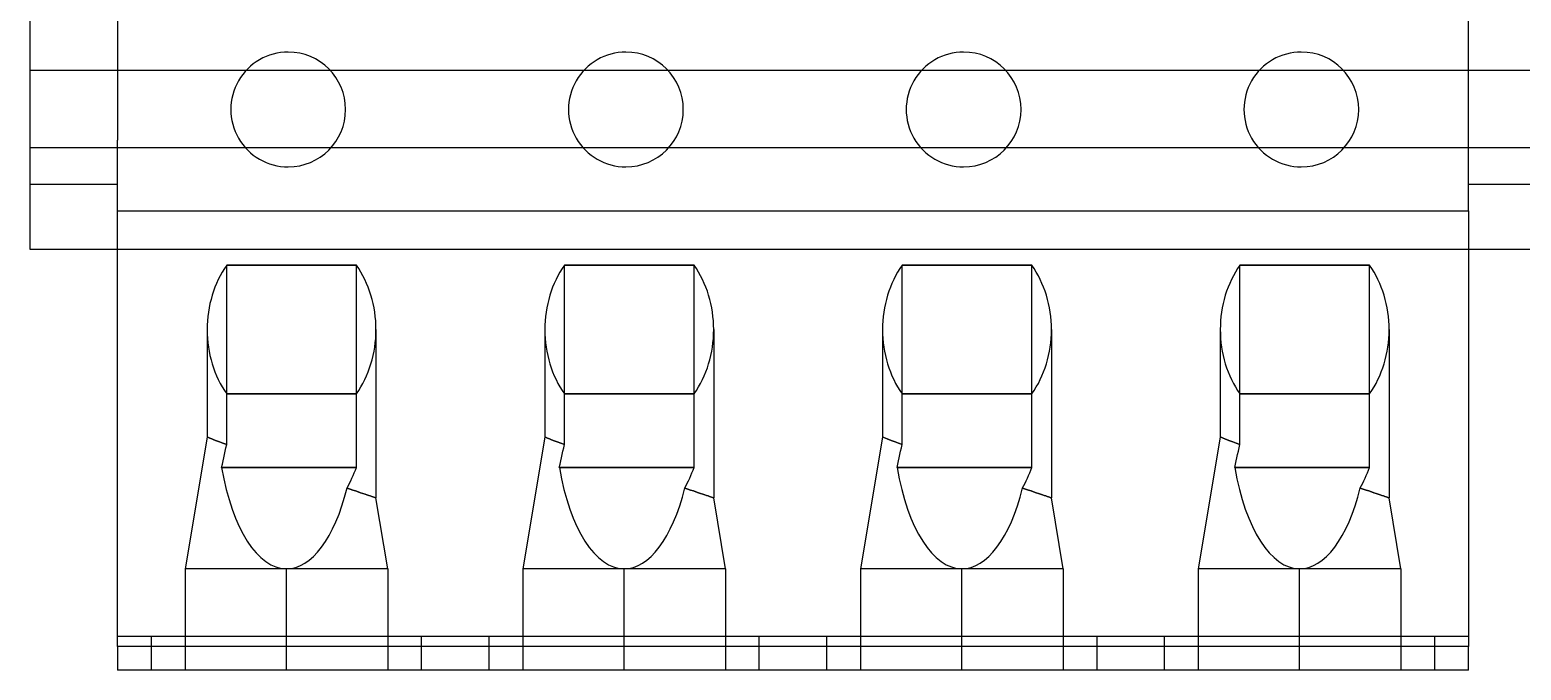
# Model space of a CAD drawing. Header units: inches. Extents: x -13.2 to 36, y -6.6 to 12.8.
# Drawn here: x 28.719 to 29.588, y 0.669 to 1.043 of the extents above; entities that cross this region are included whole.
import ezdxf

# ---------------------------------------------------------------- set-up
doc = ezdxf.new("R2010")
doc.units = ezdxf.units.IN
doc.header["$MEASUREMENT"] = 0
for name, color, linetype in [('MAIN-1', 7, 'Continuous'), ('MAIN-2', 7, 'Continuous'), ('PSYMS', 7, 'Continuous')]:
    doc.layers.add(name, color=color, linetype=linetype)

# ---------------------------------------------------------------- blocks, each defined once
blk = doc.blocks.new('2963938')
at = {"layer": 'MAIN-1'}
for p, q in [((0, -1.52756), (0, -1.91089)), ((0.05118, -1.73346), (0.05118, -1.88512)), ((0.83858, -1.88512), (0.83858, -1.73346)), ((0.05118, -1.92638), (0.05118, -1.88512)), ((0.83858, -1.92638), (0.83858, -1.88512)), ((0, -1.91089), (0.05118, -1.91089)), ((0, -1.91089), (0, -1.94882)), ((0.83858, -1.91089), (0.88976, -1.91089)), ((0.05118, -2.18032), (0.05118, -1.92638)), ((0.05118, -1.92638), (0.83858, -1.92638)), ((0.83858, -1.92638), (0.83858, -2.18032)), ((0, -1.94882), (0.05118, -1.94882)), ((0.83858, -1.94882), (0.88976, -1.94882)), ((0.83858, -2.18032), (0.05118, -2.18032)), ((0.05118, -2.18032), (0.05118, -2.19409)), ((0.83858, -2.19409), (0.83858, -2.18032)), ((0.83858, -2.19409), (0.05118, -2.19409))]:
    blk.add_line(p, q, dxfattribs=at)
for centre, start, end in [((0.15059, -1.86732), 89.99998, 270.00002), ((0.15059, -1.86732), 270.00002, 89.99998), ((0.34744, -1.86732), 89.99998, 270.00002), ((0.34744, -1.86732), 270.00002, 89.99998), ((0.54429, -1.86732), 89.99998, 270.00002), ((0.54429, -1.86732), 270.00002, 89.99998), ((0.74114, -1.86732), 89.99998, 270.00002), ((0.74114, -1.86732), 270.00002, 89.99998)]:
    blk.add_arc(centre, 0.03346, start, end, dxfattribs=at)
at = {"layer": 'MAIN-2'}
for p, q in [((0.15059, -1.83386), (0.15059, -1.83386)), ((0.34744, -1.83386), (0.34744, -1.83386)), ((0.54429, -1.83386), (0.54429, -1.83386)), ((0.74114, -1.83386), (0.74114, -1.83386)), ((0, -1.84449), (0.88976, -1.84449)), ((0.88976, -1.88976), (0, -1.88976)), ((0.15059, -1.90079), (0.15059, -1.90079)), ((0.34744, -1.90079), (0.34744, -1.90079)), ((0.54429, -1.90079), (0.54429, -1.90079)), ((0.74114, -1.90079), (0.74114, -1.90079)), ((0.05118, -1.92638), (0.05118, -1.92638)), ((0.83858, -1.92638), (0.83858, -1.92638)), ((0, -1.94882), (0, -1.94882)), ((0.05118, -1.94882), (0.83858, -1.94882)), ((0.05118, -1.94882), (0.05118, -1.94882)), ((0.83858, -1.94882), (0.83858, -1.94882)), ((0.11475, -1.95806), (0.19037, -1.95806)), ((0.11475, -2.0626), (0.11475, -1.95806)), ((0.11475, -2.0626), (0.11475, -1.95806)), ((0.19037, -1.95806), (0.11475, -1.95806)), ((0.19037, -2.07598), (0.19037, -1.95806)), ((0.19037, -2.07598), (0.19037, -1.95806)), ((0.3116, -1.95806), (0.38722, -1.95806)), ((0.3116, -2.0626), (0.3116, -1.95806)), ((0.3116, -2.0626), (0.3116, -1.95806)), ((0.38722, -1.95806), (0.3116, -1.95806)), ((0.38722, -2.07598), (0.38722, -1.95806)), ((0.38722, -2.07598), (0.38722, -1.95806)), ((0.50845, -1.95806), (0.58407, -1.95806)), ((0.50845, -2.0626), (0.50845, -1.95806)), ((0.50845, -2.0626), (0.50845, -1.95806)), ((0.58407, -1.95806), (0.50845, -1.95806)), ((0.58407, -2.07598), (0.58407, -1.95806)), ((0.58407, -2.07598), (0.58407, -1.95806)), ((0.7053, -1.95806), (0.78092, -1.95806)), ((0.7053, -2.0626), (0.7053, -1.95806)), ((0.7053, -2.0626), (0.7053, -1.95806)), ((0.78092, -1.95806), (0.7053, -1.95806)), ((0.78092, -2.07598), (0.78092, -1.95806)), ((0.78092, -2.07598), (0.78092, -1.95806)), ((0.10335, -1.9956), (0.10335, -2.05827)), ((0.10335, -1.9956), (0.10335, -2.05827)), ((0.20177, -1.9956), (0.20177, -2.0937)), ((0.20177, -1.9956), (0.20177, -2.0937)), ((0.3002, -1.9956), (0.3002, -2.05827)), ((0.3002, -1.9956), (0.3002, -2.05827)), ((0.39862, -1.9956), (0.39862, -2.0937)), ((0.39862, -1.9956), (0.39862, -2.0937)), ((0.49705, -1.9956), (0.49705, -2.05827)), ((0.49705, -1.9956), (0.49705, -2.05827)), ((0.59547, -1.9956), (0.59547, -2.0937)), ((0.59547, -1.9956), (0.59547, -2.0937)), ((0.6939, -1.9956), (0.6939, -2.05827)), ((0.6939, -1.9956), (0.6939, -2.05827)), ((0.79232, -1.9956), (0.79232, -2.0937)), ((0.79232, -1.9956), (0.79232, -2.0937)), ((0.11475, -2.0626), (0.11475, -2.03313)), ((0.19037, -2.03313), (0.11475, -2.03313)), ((0.11475, -2.0626), (0.11475, -2.03313)), ((0.11475, -2.03313), (0.19037, -2.03313)), ((0.19037, -2.07598), (0.19037, -2.03313)), ((0.19037, -2.07598), (0.19037, -2.03313)), ((0.3116, -2.0626), (0.3116, -2.03313)), ((0.38722, -2.03313), (0.3116, -2.03313)), ((0.3116, -2.0626), (0.3116, -2.03313)), ((0.3116, -2.03313), (0.38722, -2.03313)), ((0.38722, -2.07598), (0.38722, -2.03313)), ((0.38722, -2.07598), (0.38722, -2.03313)), ((0.50845, -2.0626), (0.50845, -2.03313)), ((0.58407, -2.03313), (0.50845, -2.03313)), ((0.50845, -2.0626), (0.50845, -2.03313)), ((0.50845, -2.03313), (0.58407, -2.03313)), ((0.58407, -2.07598), (0.58407, -2.03313)), ((0.58407, -2.07598), (0.58407, -2.03313)), ((0.7053, -2.0626), (0.7053, -2.03313)), ((0.78092, -2.03313), (0.7053, -2.03313)), ((0.7053, -2.0626), (0.7053, -2.03313)), ((0.7053, -2.03313), (0.78092, -2.03313)), ((0.78092, -2.07598), (0.78092, -2.03313)), ((0.78092, -2.07598), (0.78092, -2.03313)), ((0.10335, -2.05827), (0.09055, -2.13504)), ((0.10335, -2.05827), (0.09055, -2.13504)), ((0.10338, -2.05828), (0.10365, -2.05838)), ((0.10338, -2.05828), (0.10338, -2.05828)), ((0.10365, -2.05838), (0.10338, -2.05828)), ((0.10338, -2.05828), (0.10365, -2.05838)), ((0.10338, -2.05828), (0.10338, -2.05828)), ((0.10365, -2.05838), (0.10338, -2.05828)), ((0.10365, -2.05838), (0.10418, -2.05859)), ((0.10418, -2.05859), (0.10365, -2.05838)), ((0.10365, -2.05838), (0.10418, -2.05859)), ((0.10418, -2.05859), (0.10365, -2.05838)), ((0.10418, -2.05859), (0.10498, -2.05889)), ((0.10498, -2.05889), (0.10418, -2.05859)), ((0.10418, -2.05859), (0.10498, -2.05889)), ((0.10498, -2.05889), (0.10418, -2.05859)), ((0.10498, -2.05889), (0.10603, -2.05929)), ((0.10603, -2.05929), (0.10498, -2.05889)), ((0.10498, -2.05889), (0.10603, -2.05929)), ((0.10603, -2.05929), (0.10498, -2.05889)), ((0.10603, -2.05929), (0.10732, -2.05979)), ((0.10732, -2.05979), (0.10603, -2.05929)), ((0.10603, -2.05929), (0.10732, -2.05979)), ((0.10732, -2.05979), (0.10603, -2.05929)), ((0.10732, -2.05979), (0.10885, -2.06037)), ((0.10885, -2.06037), (0.10732, -2.05979)), ((0.10732, -2.05979), (0.10885, -2.06037)), ((0.10885, -2.06037), (0.10732, -2.05979)), ((0.3002, -2.05827), (0.2874, -2.13504)), ((0.3002, -2.05827), (0.2874, -2.13504)), ((0.30023, -2.05828), (0.3005, -2.05838)), ((0.30023, -2.05828), (0.30023, -2.05828)), ((0.3005, -2.05838), (0.30023, -2.05828)), ((0.30023, -2.05828), (0.3005, -2.05838)), ((0.30023, -2.05828), (0.30023, -2.05828)), ((0.3005, -2.05838), (0.30023, -2.05828)), ((0.3005, -2.05838), (0.30103, -2.05859)), ((0.30103, -2.05859), (0.3005, -2.05838)), ((0.3005, -2.05838), (0.30103, -2.05859)), ((0.30103, -2.05859), (0.3005, -2.05838)), ((0.30103, -2.05859), (0.30183, -2.05889)), ((0.30183, -2.05889), (0.30103, -2.05859)), ((0.30103, -2.05859), (0.30183, -2.05889)), ((0.30183, -2.05889), (0.30103, -2.05859)), ((0.30183, -2.05889), (0.30288, -2.05929)), ((0.30288, -2.05929), (0.30183, -2.05889)), ((0.30183, -2.05889), (0.30288, -2.05929)), ((0.30288, -2.05929), (0.30183, -2.05889)), ((0.30288, -2.05929), (0.30417, -2.05979)), ((0.30417, -2.05979), (0.30288, -2.05929)), ((0.30288, -2.05929), (0.30417, -2.05979)), ((0.30417, -2.05979), (0.30288, -2.05929)), ((0.30417, -2.05979), (0.3057, -2.06037)), ((0.3057, -2.06037), (0.30417, -2.05979)), ((0.30417, -2.05979), (0.3057, -2.06037)), ((0.3057, -2.06037), (0.30417, -2.05979)), ((0.49705, -2.05827), (0.48425, -2.13504)), ((0.49705, -2.05827), (0.48425, -2.13504)), ((0.49708, -2.05828), (0.49735, -2.05838)), ((0.49708, -2.05828), (0.49708, -2.05828)), ((0.49735, -2.05838), (0.49708, -2.05828)), ((0.49708, -2.05828), (0.49735, -2.05838)), ((0.49708, -2.05828), (0.49708, -2.05828)), ((0.49735, -2.05838), (0.49708, -2.05828)), ((0.49735, -2.05838), (0.49788, -2.05859)), ((0.49788, -2.05859), (0.49735, -2.05838)), ((0.49735, -2.05838), (0.49788, -2.05859)), ((0.49788, -2.05859), (0.49735, -2.05838)), ((0.49788, -2.05859), (0.49868, -2.05889)), ((0.49868, -2.05889), (0.49788, -2.05859)), ((0.49788, -2.05859), (0.49868, -2.05889)), ((0.49868, -2.05889), (0.49788, -2.05859)), ((0.49868, -2.05889), (0.49973, -2.05929)), ((0.49973, -2.05929), (0.49868, -2.05889)), ((0.49868, -2.05889), (0.49973, -2.05929)), ((0.49973, -2.05929), (0.49868, -2.05889)), ((0.49973, -2.05929), (0.50102, -2.05979)), ((0.50102, -2.05979), (0.49973, -2.05929)), ((0.49973, -2.05929), (0.50102, -2.05979)), ((0.50102, -2.05979), (0.49973, -2.05929)), ((0.50102, -2.05979), (0.50255, -2.06037)), ((0.50255, -2.06037), (0.50102, -2.05979)), ((0.50102, -2.05979), (0.50255, -2.06037)), ((0.50255, -2.06037), (0.50102, -2.05979)), ((0.6939, -2.05827), (0.6811, -2.13504)), ((0.6939, -2.05827), (0.6811, -2.13504)), ((0.69393, -2.05828), (0.6942, -2.05838)), ((0.69393, -2.05828), (0.69393, -2.05828)), ((0.6942, -2.05838), (0.69393, -2.05828)), ((0.69393, -2.05828), (0.6942, -2.05838)), ((0.69393, -2.05828), (0.69393, -2.05828)), ((0.6942, -2.05838), (0.69393, -2.05828)), ((0.6942, -2.05838), (0.69473, -2.05859)), ((0.69473, -2.05859), (0.6942, -2.05838)), ((0.6942, -2.05838), (0.69473, -2.05859)), ((0.69473, -2.05859), (0.6942, -2.05838)), ((0.69473, -2.05859), (0.69553, -2.05889)), ((0.69553, -2.05889), (0.69473, -2.05859)), ((0.69473, -2.05859), (0.69553, -2.05889)), ((0.69553, -2.05889), (0.69473, -2.05859)), ((0.69553, -2.05889), (0.69658, -2.05929)), ((0.69658, -2.05929), (0.69553, -2.05889)), ((0.69553, -2.05889), (0.69658, -2.05929)), ((0.69658, -2.05929), (0.69553, -2.05889)), ((0.69658, -2.05929), (0.69787, -2.05979)), ((0.69787, -2.05979), (0.69658, -2.05929)), ((0.69658, -2.05929), (0.69787, -2.05979)), ((0.69787, -2.05979), (0.69658, -2.05929)), ((0.69787, -2.05979), (0.6994, -2.06037)), ((0.6994, -2.06037), (0.69787, -2.05979)), ((0.69787, -2.05979), (0.6994, -2.06037)), ((0.6994, -2.06037), (0.69787, -2.05979)), ((0.10885, -2.06037), (0.11061, -2.06104)), ((0.11061, -2.06104), (0.10885, -2.06037)), ((0.10885, -2.06037), (0.11061, -2.06104)), ((0.11061, -2.06104), (0.10885, -2.06037)), ((0.11061, -2.06104), (0.11258, -2.06178)), ((0.11258, -2.06178), (0.11061, -2.06104)), ((0.11061, -2.06104), (0.11258, -2.06178)), ((0.11258, -2.06178), (0.11061, -2.06104)), ((0.11258, -2.06178), (0.11475, -2.0626)), ((0.11475, -2.0626), (0.11258, -2.06178)), ((0.11258, -2.06178), (0.11475, -2.0626)), ((0.11475, -2.0626), (0.11258, -2.06178)), ((0.11305, -2.07025), (0.11347, -2.06833)), ((0.11305, -2.07025), (0.11347, -2.06833)), ((0.11305, -2.07025), (0.11347, -2.06833)), ((0.11305, -2.07025), (0.11347, -2.06833)), ((0.11347, -2.06833), (0.11389, -2.06642)), ((0.11347, -2.06833), (0.11389, -2.06642)), ((0.11347, -2.06833), (0.11389, -2.06642)), ((0.11347, -2.06833), (0.11389, -2.06642)), ((0.11389, -2.06642), (0.11432, -2.06451)), ((0.11389, -2.06642), (0.11432, -2.06451)), ((0.11389, -2.06642), (0.11432, -2.06451)), ((0.11389, -2.06642), (0.11432, -2.06451)), ((0.11432, -2.06451), (0.11475, -2.0626)), ((0.11432, -2.06451), (0.11475, -2.0626)), ((0.11432, -2.06451), (0.11475, -2.0626)), ((0.11432, -2.06451), (0.11475, -2.0626)), ((0.3057, -2.06037), (0.30746, -2.06104)), ((0.30746, -2.06104), (0.3057, -2.06037)), ((0.3057, -2.06037), (0.30746, -2.06104)), ((0.30746, -2.06104), (0.3057, -2.06037)), ((0.30746, -2.06104), (0.30943, -2.06178)), ((0.30943, -2.06178), (0.30746, -2.06104)), ((0.30746, -2.06104), (0.30943, -2.06178)), ((0.30943, -2.06178), (0.30746, -2.06104)), ((0.30943, -2.06178), (0.3116, -2.0626)), ((0.3116, -2.0626), (0.30943, -2.06178)), ((0.30943, -2.06178), (0.3116, -2.0626)), ((0.3116, -2.0626), (0.30943, -2.06178)), ((0.3099, -2.07025), (0.31032, -2.06833)), ((0.3099, -2.07025), (0.31032, -2.06833)), ((0.3099, -2.07025), (0.31032, -2.06833)), ((0.3099, -2.07025), (0.31032, -2.06833)), ((0.31032, -2.06833), (0.31074, -2.06642)), ((0.31032, -2.06833), (0.31074, -2.06642)), ((0.31032, -2.06833), (0.31074, -2.06642)), ((0.31032, -2.06833), (0.31074, -2.06642)), ((0.31074, -2.06642), (0.31117, -2.06451)), ((0.31074, -2.06642), (0.31117, -2.06451)), ((0.31074, -2.06642), (0.31117, -2.06451)), ((0.31074, -2.06642), (0.31117, -2.06451)), ((0.31117, -2.06451), (0.3116, -2.0626)), ((0.31117, -2.06451), (0.3116, -2.0626)), ((0.31117, -2.06451), (0.3116, -2.0626)), ((0.31117, -2.06451), (0.3116, -2.0626)), ((0.50255, -2.06037), (0.50431, -2.06104)), ((0.50431, -2.06104), (0.50255, -2.06037)), ((0.50255, -2.06037), (0.50431, -2.06104)), ((0.50431, -2.06104), (0.50255, -2.06037)), ((0.50431, -2.06104), (0.50628, -2.06178)), ((0.50628, -2.06178), (0.50431, -2.06104)), ((0.50431, -2.06104), (0.50628, -2.06178)), ((0.50628, -2.06178), (0.50431, -2.06104)), ((0.50628, -2.06178), (0.50845, -2.0626)), ((0.50845, -2.0626), (0.50628, -2.06178)), ((0.50628, -2.06178), (0.50845, -2.0626)), ((0.50845, -2.0626), (0.50628, -2.06178)), ((0.50675, -2.07025), (0.50717, -2.06833)), ((0.50675, -2.07025), (0.50717, -2.06833)), ((0.50675, -2.07025), (0.50717, -2.06833)), ((0.50675, -2.07025), (0.50717, -2.06833)), ((0.50717, -2.06833), (0.50759, -2.06642)), ((0.50717, -2.06833), (0.50759, -2.06642)), ((0.50717, -2.06833), (0.50759, -2.06642)), ((0.50717, -2.06833), (0.50759, -2.06642)), ((0.50759, -2.06642), (0.50802, -2.06451)), ((0.50759, -2.06642), (0.50802, -2.06451)), ((0.50759, -2.06642), (0.50802, -2.06451)), ((0.50759, -2.06642), (0.50802, -2.06451)), ((0.50802, -2.06451), (0.50845, -2.0626)), ((0.50802, -2.06451), (0.50845, -2.0626)), ((0.50802, -2.06451), (0.50845, -2.0626)), ((0.50802, -2.06451), (0.50845, -2.0626)), ((0.6994, -2.06037), (0.70116, -2.06104)), ((0.70116, -2.06104), (0.6994, -2.06037)), ((0.6994, -2.06037), (0.70116, -2.06104)), ((0.70116, -2.06104), (0.6994, -2.06037)), ((0.70116, -2.06104), (0.70313, -2.06178)), ((0.70313, -2.06178), (0.70116, -2.06104)), ((0.70116, -2.06104), (0.70313, -2.06178)), ((0.70313, -2.06178), (0.70116, -2.06104)), ((0.70313, -2.06178), (0.7053, -2.0626)), ((0.7053, -2.0626), (0.70313, -2.06178)), ((0.70313, -2.06178), (0.7053, -2.0626)), ((0.7053, -2.0626), (0.70313, -2.06178)), ((0.7036, -2.07025), (0.70402, -2.06833)), ((0.7036, -2.07025), (0.70402, -2.06833)), ((0.7036, -2.07025), (0.70402, -2.06833)), ((0.7036, -2.07025), (0.70402, -2.06833)), ((0.70402, -2.06833), (0.70444, -2.06642)), ((0.70402, -2.06833), (0.70444, -2.06642)), ((0.70402, -2.06833), (0.70444, -2.06642)), ((0.70402, -2.06833), (0.70444, -2.06642)), ((0.70444, -2.06642), (0.70487, -2.06451)), ((0.70444, -2.06642), (0.70487, -2.06451)), ((0.70444, -2.06642), (0.70487, -2.06451)), ((0.70444, -2.06642), (0.70487, -2.06451)), ((0.70487, -2.06451), (0.7053, -2.0626)), ((0.70487, -2.06451), (0.7053, -2.0626)), ((0.70487, -2.06451), (0.7053, -2.0626)), ((0.70487, -2.06451), (0.7053, -2.0626)), ((0.11179, -2.07598), (0.11221, -2.07407)), ((0.11179, -2.07598), (0.11221, -2.07407)), ((0.11179, -2.07598), (0.11221, -2.07407)), ((0.11179, -2.07598), (0.11221, -2.07407)), ((0.19037, -2.07598), (0.11179, -2.07598)), ((0.11179, -2.07598), (0.19037, -2.07598)), ((0.19037, -2.07598), (0.11179, -2.07598)), ((0.11179, -2.07598), (0.19037, -2.07598)), ((0.11221, -2.07407), (0.11263, -2.07216)), ((0.11221, -2.07407), (0.11263, -2.07216)), ((0.11221, -2.07407), (0.11263, -2.07216)), ((0.11221, -2.07407), (0.11263, -2.07216)), ((0.11263, -2.07216), (0.11305, -2.07025)), ((0.11263, -2.07216), (0.11305, -2.07025)), ((0.11263, -2.07216), (0.11305, -2.07025)), ((0.11263, -2.07216), (0.11305, -2.07025)), ((0.30864, -2.07598), (0.30906, -2.07407)), ((0.30864, -2.07598), (0.30906, -2.07407)), ((0.30864, -2.07598), (0.30906, -2.07407)), ((0.30864, -2.07598), (0.30906, -2.07407)), ((0.38722, -2.07598), (0.30864, -2.07598)), ((0.30864, -2.07598), (0.38722, -2.07598)), ((0.38722, -2.07598), (0.30864, -2.07598)), ((0.30864, -2.07598), (0.38722, -2.07598)), ((0.30906, -2.07407), (0.30948, -2.07216)), ((0.30906, -2.07407), (0.30948, -2.07216)), ((0.30906, -2.07407), (0.30948, -2.07216)), ((0.30906, -2.07407), (0.30948, -2.07216)), ((0.30948, -2.07216), (0.3099, -2.07025)), ((0.30948, -2.07216), (0.3099, -2.07025)), ((0.30948, -2.07216), (0.3099, -2.07025)), ((0.30948, -2.07216), (0.3099, -2.07025)), ((0.50549, -2.07598), (0.50591, -2.07407)), ((0.50549, -2.07598), (0.50591, -2.07407)), ((0.50549, -2.07598), (0.50591, -2.07407)), ((0.50549, -2.07598), (0.50591, -2.07407)), ((0.58407, -2.07598), (0.50549, -2.07598)), ((0.50549, -2.07598), (0.58407, -2.07598)), ((0.58407, -2.07598), (0.50549, -2.07598)), ((0.50549, -2.07598), (0.58407, -2.07598)), ((0.50591, -2.07407), (0.50633, -2.07216)), ((0.50591, -2.07407), (0.50633, -2.07216)), ((0.50591, -2.07407), (0.50633, -2.07216)), ((0.50591, -2.07407), (0.50633, -2.07216)), ((0.50633, -2.07216), (0.50675, -2.07025)), ((0.50633, -2.07216), (0.50675, -2.07025)), ((0.50633, -2.07216), (0.50675, -2.07025)), ((0.50633, -2.07216), (0.50675, -2.07025)), ((0.70234, -2.07598), (0.70276, -2.07407)), ((0.70234, -2.07598), (0.70276, -2.07407)), ((0.70234, -2.07598), (0.70276, -2.07407)), ((0.70234, -2.07598), (0.70276, -2.07407)), ((0.78092, -2.07598), (0.70234, -2.07598)), ((0.70234, -2.07598), (0.78092, -2.07598)), ((0.78092, -2.07598), (0.70234, -2.07598)), ((0.70234, -2.07598), (0.78092, -2.07598)), ((0.70276, -2.07407), (0.70318, -2.07216)), ((0.70276, -2.07407), (0.70318, -2.07216)), ((0.70276, -2.07407), (0.70318, -2.07216)), ((0.70276, -2.07407), (0.70318, -2.07216)), ((0.70318, -2.07216), (0.7036, -2.07025)), ((0.70318, -2.07216), (0.7036, -2.07025)), ((0.70318, -2.07216), (0.7036, -2.07025)), ((0.70318, -2.07216), (0.7036, -2.07025)), ((0.18666, -2.08853), (0.18493, -2.08793)), ((0.18493, -2.08793), (0.18666, -2.08853)), ((0.18666, -2.08853), (0.18493, -2.08793)), ((0.18493, -2.08793), (0.18666, -2.08853)), ((0.18832, -2.0891), (0.18666, -2.08853)), ((0.18666, -2.08853), (0.18832, -2.0891)), ((0.18832, -2.0891), (0.18666, -2.08853)), ((0.18666, -2.08853), (0.18832, -2.0891)), ((0.18991, -2.08964), (0.18832, -2.0891)), ((0.18832, -2.0891), (0.18991, -2.08964)), ((0.18991, -2.08964), (0.18832, -2.0891)), ((0.18832, -2.0891), (0.18991, -2.08964)), ((0.19141, -2.09016), (0.18991, -2.08964)), ((0.18991, -2.08964), (0.19141, -2.09016)), ((0.19141, -2.09016), (0.18991, -2.08964)), ((0.18991, -2.08964), (0.19141, -2.09016)), ((0.19282, -2.09065), (0.19141, -2.09016)), ((0.19141, -2.09016), (0.19282, -2.09065)), ((0.19282, -2.09065), (0.19141, -2.09016)), ((0.19141, -2.09016), (0.19282, -2.09065)), ((0.19415, -2.0911), (0.19282, -2.09065)), ((0.19282, -2.09065), (0.19415, -2.0911)), ((0.19415, -2.0911), (0.19282, -2.09065)), ((0.19282, -2.09065), (0.19415, -2.0911)), ((0.19538, -2.09152), (0.19415, -2.0911)), ((0.19415, -2.0911), (0.19538, -2.09152)), ((0.19538, -2.09152), (0.19415, -2.0911)), ((0.19415, -2.0911), (0.19538, -2.09152)), ((0.19651, -2.09191), (0.19538, -2.09152)), ((0.19538, -2.09152), (0.19651, -2.09191)), ((0.19651, -2.09191), (0.19538, -2.09152)), ((0.19538, -2.09152), (0.19651, -2.09191)), ((0.19753, -2.09226), (0.19651, -2.09191)), ((0.19651, -2.09191), (0.19753, -2.09226)), ((0.19753, -2.09226), (0.19651, -2.09191)), ((0.19651, -2.09191), (0.19753, -2.09226)), ((0.19846, -2.09257), (0.19753, -2.09226)), ((0.19753, -2.09226), (0.19846, -2.09257)), ((0.19846, -2.09257), (0.19753, -2.09226)), ((0.19753, -2.09226), (0.19846, -2.09257)), ((0.19927, -2.09285), (0.19846, -2.09257)), ((0.19846, -2.09257), (0.19927, -2.09285)), ((0.19927, -2.09285), (0.19846, -2.09257)), ((0.19846, -2.09257), (0.19927, -2.09285)), ((0.19998, -2.09309), (0.19927, -2.09285)), ((0.19927, -2.09285), (0.19998, -2.09309)), ((0.19998, -2.09309), (0.19927, -2.09285)), ((0.19927, -2.09285), (0.19998, -2.09309)), ((0.20057, -2.09329), (0.19998, -2.09309)), ((0.19998, -2.09309), (0.20057, -2.09329)), ((0.20057, -2.09329), (0.19998, -2.09309)), ((0.19998, -2.09309), (0.20057, -2.09329)), ((0.20104, -2.09345), (0.20057, -2.09329)), ((0.20057, -2.09329), (0.20104, -2.09345)), ((0.20104, -2.09345), (0.20057, -2.09329)), ((0.20057, -2.09329), (0.20104, -2.09345)), ((0.2014, -2.09357), (0.20104, -2.09345)), ((0.20104, -2.09345), (0.2014, -2.09357)), ((0.2014, -2.09357), (0.20104, -2.09345)), ((0.20104, -2.09345), (0.2014, -2.09357)), ((0.20164, -2.09366), (0.2014, -2.09357)), ((0.2014, -2.09357), (0.20164, -2.09366)), ((0.20164, -2.09366), (0.2014, -2.09357)), ((0.2014, -2.09357), (0.20164, -2.09366)), ((0.20176, -2.0937), (0.20164, -2.09366)), ((0.20164, -2.09366), (0.20176, -2.0937)), ((0.20176, -2.0937), (0.20164, -2.09366)), ((0.20164, -2.09366), (0.20176, -2.0937)), ((0.20176, -2.0937), (0.20176, -2.0937)), ((0.20176, -2.0937), (0.20176, -2.0937)), ((0.20866, -2.13504), (0.20177, -2.0937)), ((0.20866, -2.13504), (0.20177, -2.0937)), ((0.38351, -2.08853), (0.38178, -2.08793)), ((0.38178, -2.08793), (0.38351, -2.08853)), ((0.38351, -2.08853), (0.38178, -2.08793)), ((0.38178, -2.08793), (0.38351, -2.08853)), ((0.38517, -2.0891), (0.38351, -2.08853)), ((0.38351, -2.08853), (0.38517, -2.0891)), ((0.38517, -2.0891), (0.38351, -2.08853)), ((0.38351, -2.08853), (0.38517, -2.0891)), ((0.38676, -2.08964), (0.38517, -2.0891)), ((0.38517, -2.0891), (0.38676, -2.08964)), ((0.38676, -2.08964), (0.38517, -2.0891)), ((0.38517, -2.0891), (0.38676, -2.08964)), ((0.38826, -2.09016), (0.38676, -2.08964)), ((0.38676, -2.08964), (0.38826, -2.09016)), ((0.38826, -2.09016), (0.38676, -2.08964)), ((0.38676, -2.08964), (0.38826, -2.09016)), ((0.38967, -2.09065), (0.38826, -2.09016)), ((0.38826, -2.09016), (0.38967, -2.09065)), ((0.38967, -2.09065), (0.38826, -2.09016)), ((0.38826, -2.09016), (0.38967, -2.09065)), ((0.391, -2.0911), (0.38967, -2.09065)), ((0.38967, -2.09065), (0.391, -2.0911)), ((0.391, -2.0911), (0.38967, -2.09065)), ((0.38967, -2.09065), (0.391, -2.0911)), ((0.39223, -2.09152), (0.391, -2.0911)), ((0.391, -2.0911), (0.39223, -2.09152)), ((0.39223, -2.09152), (0.391, -2.0911)), ((0.391, -2.0911), (0.39223, -2.09152)), ((0.39336, -2.09191), (0.39223, -2.09152)), ((0.39223, -2.09152), (0.39336, -2.09191)), ((0.39336, -2.09191), (0.39223, -2.09152)), ((0.39223, -2.09152), (0.39336, -2.09191)), ((0.39439, -2.09226), (0.39336, -2.09191)), ((0.39336, -2.09191), (0.39439, -2.09226)), ((0.39439, -2.09226), (0.39336, -2.09191)), ((0.39336, -2.09191), (0.39439, -2.09226)), ((0.39531, -2.09257), (0.39439, -2.09226)), ((0.39439, -2.09226), (0.39531, -2.09257)), ((0.39531, -2.09257), (0.39439, -2.09226)), ((0.39439, -2.09226), (0.39531, -2.09257)), ((0.39612, -2.09285), (0.39531, -2.09257)), ((0.39531, -2.09257), (0.39612, -2.09285)), ((0.39612, -2.09285), (0.39531, -2.09257)), ((0.39531, -2.09257), (0.39612, -2.09285)), ((0.39683, -2.09309), (0.39612, -2.09285)), ((0.39612, -2.09285), (0.39683, -2.09309)), ((0.39683, -2.09309), (0.39612, -2.09285)), ((0.39612, -2.09285), (0.39683, -2.09309)), ((0.39742, -2.09329), (0.39683, -2.09309)), ((0.39683, -2.09309), (0.39742, -2.09329)), ((0.39742, -2.09329), (0.39683, -2.09309)), ((0.39683, -2.09309), (0.39742, -2.09329)), ((0.39789, -2.09345), (0.39742, -2.09329)), ((0.39742, -2.09329), (0.39789, -2.09345)), ((0.39789, -2.09345), (0.39742, -2.09329)), ((0.39742, -2.09329), (0.39789, -2.09345)), ((0.39825, -2.09357), (0.39789, -2.09345)), ((0.39789, -2.09345), (0.39825, -2.09357)), ((0.39825, -2.09357), (0.39789, -2.09345)), ((0.39789, -2.09345), (0.39825, -2.09357)), ((0.39849, -2.09366), (0.39825, -2.09357)), ((0.39825, -2.09357), (0.39849, -2.09366)), ((0.39849, -2.09366), (0.39825, -2.09357)), ((0.39825, -2.09357), (0.39849, -2.09366)), ((0.39861, -2.0937), (0.39849, -2.09366)), ((0.39849, -2.09366), (0.39861, -2.0937)), ((0.39861, -2.0937), (0.39849, -2.09366)), ((0.39849, -2.09366), (0.39861, -2.0937)), ((0.39861, -2.0937), (0.39861, -2.0937)), ((0.39861, -2.0937), (0.39861, -2.0937)), ((0.40551, -2.13504), (0.39862, -2.0937)), ((0.40551, -2.13504), (0.39862, -2.0937)), ((0.58036, -2.08853), (0.57863, -2.08793)), ((0.57863, -2.08793), (0.58036, -2.08853)), ((0.58036, -2.08853), (0.57863, -2.08793)), ((0.57863, -2.08793), (0.58036, -2.08853)), ((0.58202, -2.0891), (0.58036, -2.08853)), ((0.58036, -2.08853), (0.58203, -2.0891)), ((0.58202, -2.0891), (0.58036, -2.08853)), ((0.58036, -2.08853), (0.58203, -2.0891)), ((0.58361, -2.08964), (0.58202, -2.0891)), ((0.58361, -2.08964), (0.58202, -2.0891)), ((0.58203, -2.0891), (0.58361, -2.08964)), ((0.58203, -2.0891), (0.58361, -2.08964)), ((0.58511, -2.09016), (0.58361, -2.08964)), ((0.58361, -2.08964), (0.58511, -2.09016)), ((0.58511, -2.09016), (0.58361, -2.08964)), ((0.58361, -2.08964), (0.58511, -2.09016)), ((0.58652, -2.09065), (0.58511, -2.09016)), ((0.58511, -2.09016), (0.58652, -2.09065)), ((0.58652, -2.09065), (0.58511, -2.09016)), ((0.58511, -2.09016), (0.58652, -2.09065)), ((0.58785, -2.0911), (0.58652, -2.09065)), ((0.58652, -2.09065), (0.58785, -2.0911)), ((0.58785, -2.0911), (0.58652, -2.09065)), ((0.58652, -2.09065), (0.58785, -2.0911)), ((0.58908, -2.09152), (0.58785, -2.0911)), ((0.58785, -2.0911), (0.58908, -2.09152)), ((0.58908, -2.09152), (0.58785, -2.0911)), ((0.58785, -2.0911), (0.58908, -2.09152)), ((0.59021, -2.09191), (0.58908, -2.09152)), ((0.58908, -2.09152), (0.59021, -2.09191)), ((0.59021, -2.09191), (0.58908, -2.09152)), ((0.58908, -2.09152), (0.59021, -2.09191)), ((0.59124, -2.09226), (0.59021, -2.09191)), ((0.59021, -2.09191), (0.59124, -2.09226)), ((0.59124, -2.09226), (0.59021, -2.09191)), ((0.59021, -2.09191), (0.59124, -2.09226)), ((0.59216, -2.09257), (0.59124, -2.09226)), ((0.59124, -2.09226), (0.59216, -2.09257)), ((0.59216, -2.09257), (0.59124, -2.09226)), ((0.59124, -2.09226), (0.59216, -2.09257)), ((0.59297, -2.09285), (0.59216, -2.09257)), ((0.59216, -2.09257), (0.59297, -2.09285)), ((0.59297, -2.09285), (0.59216, -2.09257)), ((0.59216, -2.09257), (0.59297, -2.09285)), ((0.59368, -2.09309), (0.59297, -2.09285)), ((0.59297, -2.09285), (0.59368, -2.09309)), ((0.59368, -2.09309), (0.59297, -2.09285)), ((0.59297, -2.09285), (0.59368, -2.09309)), ((0.59427, -2.09329), (0.59368, -2.09309)), ((0.59368, -2.09309), (0.59427, -2.09329)), ((0.59427, -2.09329), (0.59368, -2.09309)), ((0.59368, -2.09309), (0.59427, -2.09329)), ((0.59474, -2.09345), (0.59427, -2.09329)), ((0.59427, -2.09329), (0.59474, -2.09345)), ((0.59474, -2.09345), (0.59427, -2.09329)), ((0.59427, -2.09329), (0.59474, -2.09345)), ((0.5951, -2.09357), (0.59474, -2.09345)), ((0.59474, -2.09345), (0.5951, -2.09357)), ((0.5951, -2.09357), (0.59474, -2.09345)), ((0.59474, -2.09345), (0.5951, -2.09357)), ((0.59534, -2.09366), (0.5951, -2.09357)), ((0.5951, -2.09357), (0.59534, -2.09366)), ((0.59534, -2.09366), (0.5951, -2.09357)), ((0.5951, -2.09357), (0.59534, -2.09366)), ((0.59546, -2.0937), (0.59534, -2.09366)), ((0.59534, -2.09366), (0.59546, -2.0937)), ((0.59546, -2.0937), (0.59534, -2.09366)), ((0.59534, -2.09366), (0.59546, -2.0937)), ((0.59546, -2.0937), (0.59546, -2.0937)), ((0.59546, -2.0937), (0.59546, -2.0937)), ((0.60236, -2.13504), (0.59547, -2.0937)), ((0.60236, -2.13504), (0.59547, -2.0937)), ((0.77721, -2.08853), (0.77548, -2.08793)), ((0.77548, -2.08793), (0.77721, -2.08853)), ((0.77721, -2.08853), (0.77548, -2.08793)), ((0.77548, -2.08793), (0.77721, -2.08853)), ((0.77887, -2.0891), (0.77721, -2.08853)), ((0.77721, -2.08853), (0.77888, -2.0891)), ((0.77887, -2.0891), (0.77721, -2.08853)), ((0.77721, -2.08853), (0.77888, -2.0891)), ((0.78046, -2.08964), (0.77887, -2.0891)), ((0.78046, -2.08964), (0.77887, -2.0891)), ((0.77888, -2.0891), (0.78046, -2.08964)), ((0.77888, -2.0891), (0.78046, -2.08964)), ((0.78196, -2.09016), (0.78046, -2.08964)), ((0.78046, -2.08964), (0.78196, -2.09016)), ((0.78196, -2.09016), (0.78046, -2.08964)), ((0.78046, -2.08964), (0.78196, -2.09016)), ((0.78337, -2.09065), (0.78196, -2.09016)), ((0.78196, -2.09016), (0.78337, -2.09065)), ((0.78337, -2.09065), (0.78196, -2.09016)), ((0.78196, -2.09016), (0.78337, -2.09065)), ((0.7847, -2.0911), (0.78337, -2.09065)), ((0.78337, -2.09065), (0.7847, -2.0911)), ((0.7847, -2.0911), (0.78337, -2.09065)), ((0.78337, -2.09065), (0.7847, -2.0911)), ((0.78593, -2.09152), (0.7847, -2.0911)), ((0.7847, -2.0911), (0.78593, -2.09152)), ((0.78593, -2.09152), (0.7847, -2.0911)), ((0.7847, -2.0911), (0.78593, -2.09152)), ((0.78706, -2.09191), (0.78593, -2.09152)), ((0.78593, -2.09152), (0.78706, -2.09191)), ((0.78706, -2.09191), (0.78593, -2.09152)), ((0.78593, -2.09152), (0.78706, -2.09191)), ((0.78809, -2.09226), (0.78706, -2.09191)), ((0.78706, -2.09191), (0.78809, -2.09226)), ((0.78809, -2.09226), (0.78706, -2.09191)), ((0.78706, -2.09191), (0.78809, -2.09226)), ((0.78901, -2.09257), (0.78809, -2.09226)), ((0.78809, -2.09226), (0.78901, -2.09257)), ((0.78901, -2.09257), (0.78809, -2.09226)), ((0.78809, -2.09226), (0.78901, -2.09257)), ((0.78982, -2.09285), (0.78901, -2.09257)), ((0.78901, -2.09257), (0.78982, -2.09285)), ((0.78982, -2.09285), (0.78901, -2.09257)), ((0.78901, -2.09257), (0.78982, -2.09285)), ((0.79053, -2.09309), (0.78982, -2.09285)), ((0.78982, -2.09285), (0.79053, -2.09309)), ((0.79053, -2.09309), (0.78982, -2.09285)), ((0.78982, -2.09285), (0.79053, -2.09309)), ((0.79112, -2.09329), (0.79053, -2.09309)), ((0.79053, -2.09309), (0.79112, -2.09329)), ((0.79112, -2.09329), (0.79053, -2.09309)), ((0.79053, -2.09309), (0.79112, -2.09329)), ((0.79159, -2.09345), (0.79112, -2.09329)), ((0.79112, -2.09329), (0.79159, -2.09345)), ((0.79159, -2.09345), (0.79112, -2.09329)), ((0.79112, -2.09329), (0.79159, -2.09345)), ((0.79195, -2.09357), (0.79159, -2.09345)), ((0.79159, -2.09345), (0.79195, -2.09357)), ((0.79195, -2.09357), (0.79159, -2.09345)), ((0.79159, -2.09345), (0.79195, -2.09357)), ((0.79219, -2.09366), (0.79195, -2.09357)), ((0.79195, -2.09357), (0.79219, -2.09366)), ((0.79219, -2.09366), (0.79195, -2.09357)), ((0.79195, -2.09357), (0.79219, -2.09366)), ((0.79231, -2.0937), (0.79219, -2.09366)), ((0.79219, -2.09366), (0.79231, -2.0937)), ((0.79231, -2.0937), (0.79219, -2.09366)), ((0.79219, -2.09366), (0.79231, -2.0937)), ((0.79231, -2.0937), (0.79231, -2.0937)), ((0.79231, -2.0937), (0.79231, -2.0937)), ((0.79921, -2.13504), (0.79232, -2.0937)), ((0.79921, -2.13504), (0.79232, -2.0937)), ((0.09055, -2.13504), (0.09055, -2.19409)), ((0.09055, -2.13504), (0.09055, -2.19409)), ((0.14961, -2.13504), (0.09055, -2.13504)), ((0.14961, -2.13504), (0.09055, -2.13504)), ((0.20866, -2.13504), (0.14961, -2.13504)), ((0.14961, -2.19409), (0.14961, -2.13504)), ((0.14961, -2.19409), (0.14961, -2.13504)), ((0.20866, -2.13504), (0.14961, -2.13504)), ((0.14961, -2.19409), (0.14961, -2.13504)), ((0.14961, -2.19409), (0.14961, -2.13504)), ((0.20866, -2.13504), (0.20866, -2.19409)), ((0.20866, -2.13504), (0.20866, -2.19409)), ((0.2874, -2.13504), (0.2874, -2.19409)), ((0.2874, -2.13504), (0.2874, -2.19409)), ((0.34646, -2.13504), (0.2874, -2.13504)), ((0.34646, -2.13504), (0.2874, -2.13504)), ((0.40551, -2.13504), (0.34646, -2.13504)), ((0.34646, -2.19409), (0.34646, -2.13504)), ((0.34646, -2.19409), (0.34646, -2.13504)), ((0.40551, -2.13504), (0.34646, -2.13504)), ((0.34646, -2.19409), (0.34646, -2.13504)), ((0.34646, -2.19409), (0.34646, -2.13504)), ((0.40551, -2.13504), (0.40551, -2.19409)), ((0.40551, -2.13504), (0.40551, -2.19409)), ((0.48425, -2.13504), (0.48425, -2.19409)), ((0.48425, -2.13504), (0.48425, -2.19409)), ((0.54331, -2.13504), (0.48425, -2.13504)), ((0.54331, -2.13504), (0.48425, -2.13504)), ((0.60236, -2.13504), (0.54331, -2.13504)), ((0.54331, -2.19409), (0.54331, -2.13504)), ((0.54331, -2.19409), (0.54331, -2.13504)), ((0.60236, -2.13504), (0.54331, -2.13504)), ((0.54331, -2.19409), (0.54331, -2.13504)), ((0.54331, -2.19409), (0.54331, -2.13504)), ((0.60236, -2.13504), (0.60236, -2.19409)), ((0.60236, -2.13504), (0.60236, -2.19409)), ((0.6811, -2.13504), (0.6811, -2.19409)), ((0.6811, -2.13504), (0.6811, -2.19409)), ((0.74016, -2.13504), (0.6811, -2.13504)), ((0.74016, -2.13504), (0.6811, -2.13504)), ((0.79921, -2.13504), (0.74016, -2.13504)), ((0.74016, -2.19409), (0.74016, -2.13504)), ((0.74016, -2.19409), (0.74016, -2.13504)), ((0.79921, -2.13504), (0.74016, -2.13504)), ((0.74016, -2.19409), (0.74016, -2.13504)), ((0.74016, -2.19409), (0.74016, -2.13504)), ((0.79921, -2.13504), (0.79921, -2.19409)), ((0.79921, -2.13504), (0.79921, -2.19409)), ((0.83858, -2.17441), (0.05118, -2.17441)), ((0.05118, -2.17441), (0.05118, -2.17441)), ((0.83858, -2.18032), (0.05118, -2.18032)), ((0.07087, -2.19409), (0.07087, -2.17441)), ((0.07087, -2.17441), (0.07087, -2.17441)), ((0.22835, -2.19409), (0.22835, -2.17441)), ((0.22835, -2.17441), (0.22835, -2.17441)), ((0.26772, -2.19409), (0.26772, -2.17441)), ((0.26772, -2.17441), (0.26772, -2.17441)), ((0.4252, -2.19409), (0.4252, -2.17441)), ((0.4252, -2.17441), (0.4252, -2.17441)), ((0.46457, -2.19409), (0.46457, -2.17441)), ((0.46457, -2.17441), (0.46457, -2.17441)), ((0.62205, -2.19409), (0.62205, -2.17441)), ((0.62205, -2.17441), (0.62205, -2.17441)), ((0.66142, -2.19409), (0.66142, -2.17441)), ((0.66142, -2.17441), (0.66142, -2.17441)), ((0.8189, -2.19409), (0.8189, -2.17441)), ((0.8189, -2.17441), (0.8189, -2.17441)), ((0.83858, -2.17441), (0.83858, -2.17441)), ((0.07087, -2.19409), (0.07087, -2.19409)), ((0.22835, -2.19409), (0.22835, -2.19409)), ((0.26772, -2.19409), (0.26772, -2.19409)), ((0.4252, -2.19409), (0.4252, -2.19409)), ((0.46457, -2.19409), (0.46457, -2.19409)), ((0.62205, -2.19409), (0.62205, -2.19409)), ((0.66142, -2.19409), (0.66142, -2.19409)), ((0.8189, -2.19409), (0.8189, -2.19409))]:
    blk.add_line(p, q, dxfattribs=at)
for centre, major_axis, ratio, start_param, end_param in [((0.15256, -1.9956), (0, 0.05865), 0.8391, 0.876298, 1.570796), ((0.15256, -1.9956), (0, 0.05865), 0.8391, 0.876298, 1.570796), ((0.15256, -1.9956), (0, 0.05865), 0.8391, -1.570796, -0.876298), ((0.15256, -1.9956), (0, 0.05865), 0.8391, -1.570796, -0.876298), ((0.34941, -1.9956), (0, 0.05865), 0.8391, 0.876298, 1.570796), ((0.34941, -1.9956), (0, 0.05865), 0.8391, 0.876298, 1.570796), ((0.34941, -1.9956), (0, 0.05865), 0.8391, -1.570796, -0.876298), ((0.34941, -1.9956), (0, 0.05865), 0.8391, -1.570796, -0.876298), ((0.54626, -1.9956), (0, 0.05865), 0.8391, 0.876298, 1.570796), ((0.54626, -1.9956), (0, 0.05865), 0.8391, 0.876298, 1.570796), ((0.54626, -1.9956), (0, 0.05865), 0.8391, -1.570796, -0.876298), ((0.54626, -1.9956), (0, 0.05865), 0.8391, -1.570796, -0.876298), ((0.74311, -1.9956), (0, 0.05865), 0.8391, 0.876298, 1.570796), ((0.74311, -1.9956), (0, 0.05865), 0.8391, 0.876298, 1.570796), ((0.74311, -1.9956), (0, 0.05865), 0.8391, -1.570796, -0.876298), ((0.74311, -1.9956), (0, 0.05865), 0.8391, -1.570796, -0.876298), ((0.15256, -1.9956), (0, 0.05865), 0.8391, 1.570796, 2.265295), ((0.15256, -1.9956), (0, 0.05865), 0.8391, 1.570796, 2.265295), ((0.15256, -1.9956), (0, 0.05865), 0.8391, -2.265295, -1.570796), ((0.15256, -1.9956), (0, 0.05865), 0.8391, -2.265295, -1.570796), ((0.34941, -1.9956), (0, 0.05865), 0.8391, 1.570796, 2.265295), ((0.34941, -1.9956), (0, 0.05865), 0.8391, 1.570796, 2.265295), ((0.34941, -1.9956), (0, 0.05865), 0.8391, -2.265295, -1.570796), ((0.34941, -1.9956), (0, 0.05865), 0.8391, -2.265295, -1.570796), ((0.54626, -1.9956), (0, 0.05865), 0.8391, 1.570796, 2.265295), ((0.54626, -1.9956), (0, 0.05865), 0.8391, 1.570796, 2.265295), ((0.54626, -1.9956), (0, 0.05865), 0.8391, -2.265295, -1.570796), ((0.54626, -1.9956), (0, 0.05865), 0.8391, -2.265295, -1.570796), ((0.74311, -1.9956), (0, 0.05865), 0.8391, 1.570796, 2.265295), ((0.74311, -1.9956), (0, 0.05865), 0.8391, 1.570796, 2.265295), ((0.74311, -1.9956), (0, 0.05865), 0.8391, -2.265295, -1.570796), ((0.74311, -1.9956), (0, 0.05865), 0.8391, -2.265295, -1.570796), ((0.14961, -2.04179), (0, 0.09324), 0.43589, 1.94622, 3.141593), ((0.14961, -2.04179), (0, -0.09324), 0.43589, -1.195373, 0), ((0.14961, -2.04179), (0, 0.09324), 0.43589, 1.94622, 3.141593), ((0.14961, -2.04179), (0, -0.09324), 0.43589, -1.195373, 0), ((0.15256, -2.00849), (0, 0.10546), 0.466667, -2.423785, -2.265295), ((0.15256, -2.00849), (0, -0.10546), 0.466667, 0.717808, 0.876298), ((0.15256, -2.00849), (0, 0.10546), 0.466667, -2.423785, -2.265295), ((0.15256, -2.00849), (0, -0.10546), 0.466667, 0.717808, 0.876298), ((0.34646, -2.04179), (0, 0.09324), 0.43589, 1.94622, 3.141593), ((0.34646, -2.04179), (0, -0.09324), 0.43589, -1.195373, 0), ((0.34646, -2.04179), (0, 0.09324), 0.43589, 1.94622, 3.141593), ((0.34646, -2.04179), (0, -0.09324), 0.43589, -1.195373, 0), ((0.34941, -2.00849), (0, 0.10546), 0.466667, -2.423785, -2.265295), ((0.34941, -2.00849), (0, -0.10546), 0.466667, 0.717808, 0.876298), ((0.34941, -2.00849), (0, 0.10546), 0.466667, -2.423785, -2.265295), ((0.34941, -2.00849), (0, -0.10546), 0.466667, 0.717808, 0.876298), ((0.54331, -2.04179), (0, 0.09324), 0.43589, 1.94622, 3.141593), ((0.54331, -2.04179), (0, -0.09324), 0.43589, -1.195373, 0), ((0.54331, -2.04179), (0, 0.09324), 0.43589, 1.94622, 3.141593), ((0.54331, -2.04179), (0, -0.09324), 0.43589, -1.195373, 0), ((0.54626, -2.00849), (0, 0.10546), 0.466667, -2.423785, -2.265295), ((0.54626, -2.00849), (0, -0.10546), 0.466667, 0.717808, 0.876298), ((0.54626, -2.00849), (0, 0.10546), 0.466667, -2.423785, -2.265295), ((0.54626, -2.00849), (0, -0.10546), 0.466667, 0.717808, 0.876298), ((0.74016, -2.04179), (0, 0.09324), 0.43589, 1.94622, 3.141593), ((0.74016, -2.04179), (0, -0.09324), 0.43589, -1.195373, 0), ((0.74016, -2.04179), (0, 0.09324), 0.43589, 1.94622, 3.141593), ((0.74016, -2.04179), (0, -0.09324), 0.43589, -1.195373, 0), ((0.74311, -2.00849), (0, 0.10546), 0.466667, -2.423785, -2.265295), ((0.74311, -2.00849), (0, -0.10546), 0.466667, 0.717808, 0.876298), ((0.74311, -2.00849), (0, 0.10546), 0.466667, -2.423785, -2.265295), ((0.74311, -2.00849), (0, -0.10546), 0.466667, 0.717808, 0.876298), ((0.14961, -2.04179), (0, 0.09324), 0.43589, 3.141593, 4.194846), ((0.14961, -2.04179), (0, -0.09324), 0.43589, 0, 1.053254), ((0.14961, -2.04179), (0, 0.09324), 0.43589, 3.141593, 4.194846), ((0.14961, -2.04179), (0, -0.09324), 0.43589, 0, 1.053254), ((0.34646, -2.04179), (0, 0.09324), 0.43589, -3.141593, -2.088339), ((0.34646, -2.04179), (0, -0.09324), 0.43589, 0, 1.053254), ((0.34646, -2.04179), (0, 0.09324), 0.43589, -3.141593, -2.088339), ((0.34646, -2.04179), (0, -0.09324), 0.43589, 0, 1.053254), ((0.54331, -2.04179), (0, 0.09324), 0.43589, 3.141593, 4.194846), ((0.54331, -2.04179), (0, -0.09324), 0.43589, 0, 1.053254), ((0.54331, -2.04179), (0, 0.09324), 0.43589, -3.141593, -2.088339), ((0.54331, -2.04179), (0, -0.09324), 0.43589, 0, 1.053254), ((0.74016, -2.04179), (0, 0.09324), 0.43589, 3.141593, 4.194846), ((0.74016, -2.04179), (0, -0.09324), 0.43589, 0, 1.053254), ((0.74016, -2.04179), (0, 0.09324), 0.43589, 3.141593, 4.194846), ((0.74016, -2.04179), (0, -0.09324), 0.43589, 0, 1.053254)]:
    blk.add_ellipse(centre, major_axis=major_axis, ratio=ratio, start_param=start_param, end_param=end_param, dxfattribs=at)

msp = doc.modelspace()

# ---------------------------------------------------------------- block references
at = {"layer": 'PSYMS'}
msp.add_blockref('2963938', (28.71871, 2.86343), dxfattribs=at)

doc.saveas('drawing.dxf')
